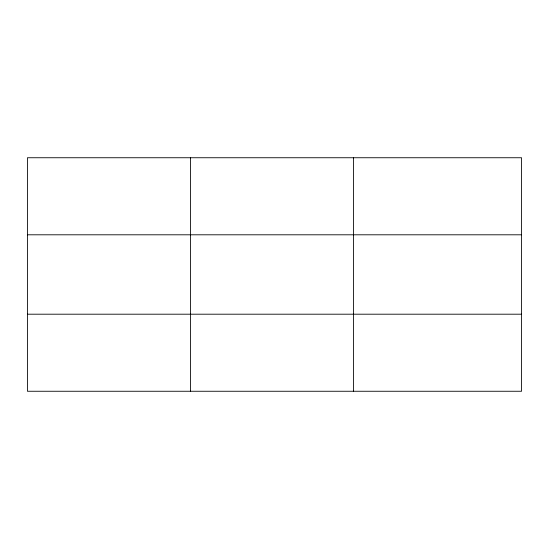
<?xml version="1.0" encoding="UTF-8"?>
<svg xmlns="http://www.w3.org/2000/svg" width="549" height="549" viewBox="0 0 549 549"><rect width="100%" height="100%" fill="white"/><g stroke="black" fill="none" stroke-linecap="round" stroke-linejoin="round"><path stroke-width="0.82" d="M353.556 391.259L353.556 157.741M521.55 234.8L521.55 157.741L27.45 157.741L27.45 391.259L521.55 391.259L521.55 234.8L27.45 234.8M27.45 314.2L521.55 314.2M190.503 157.741L190.503 391.259"/></g></svg>
